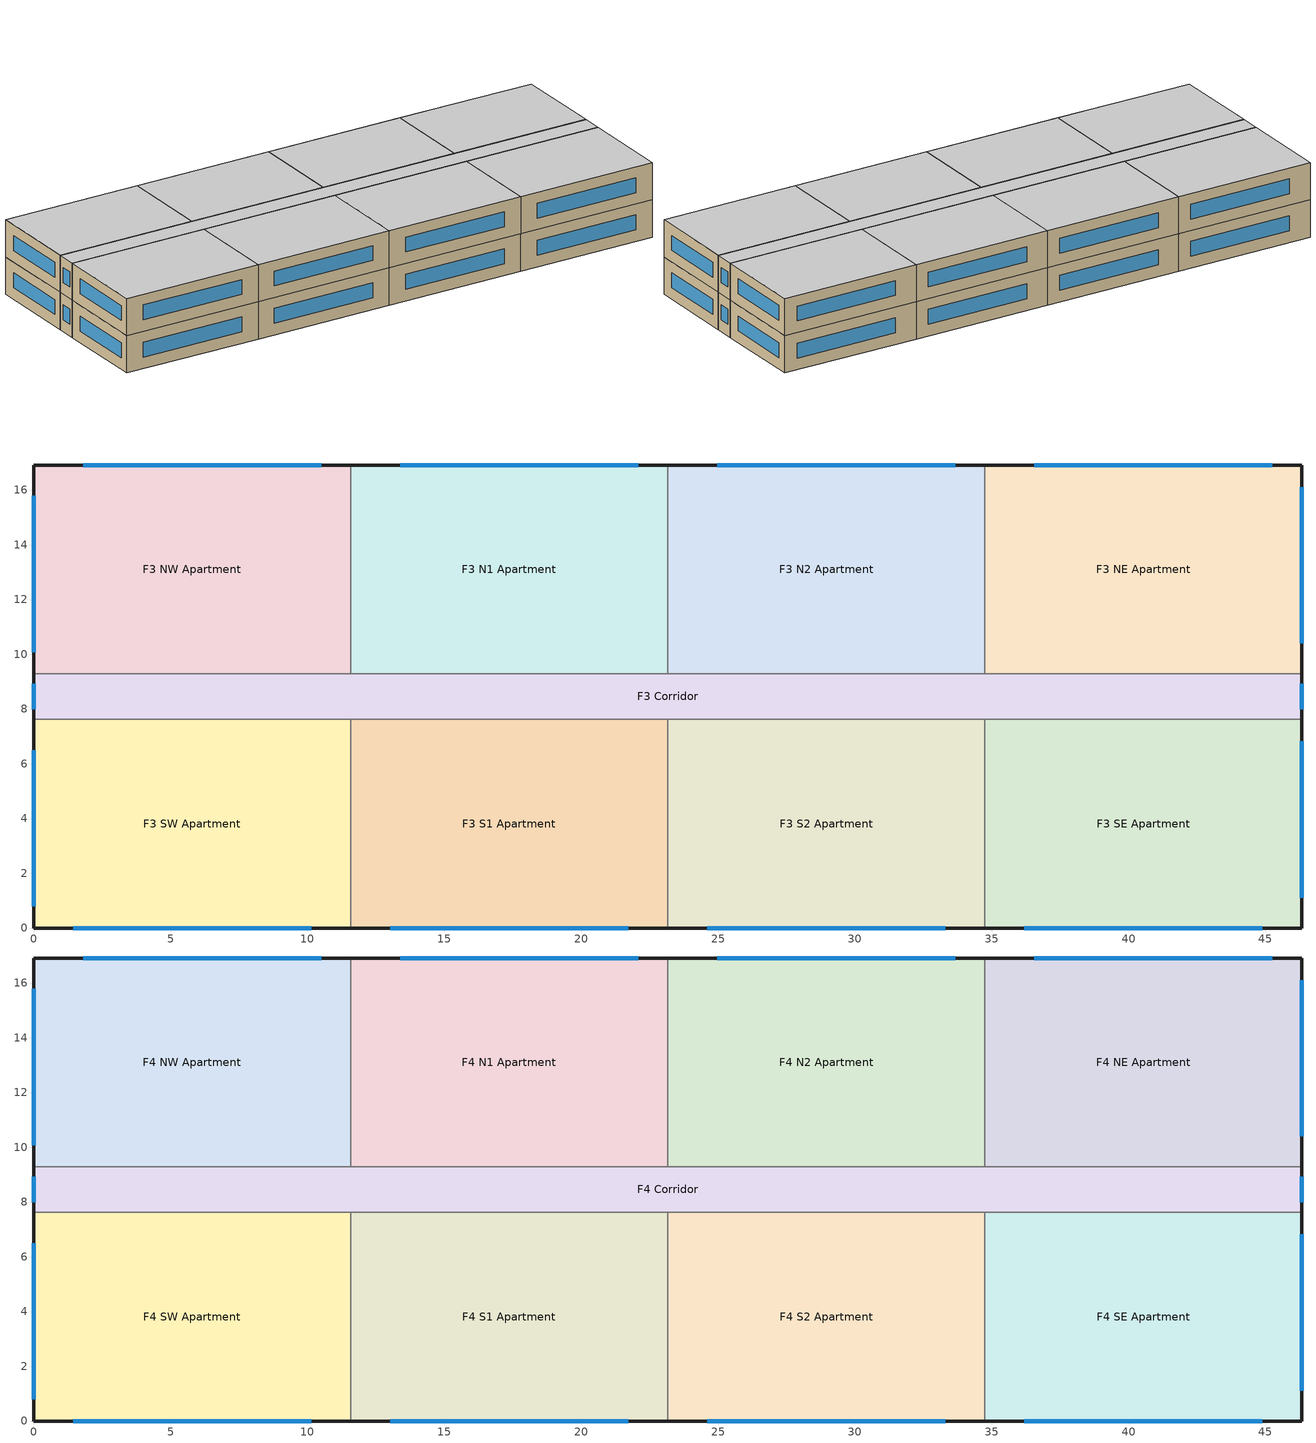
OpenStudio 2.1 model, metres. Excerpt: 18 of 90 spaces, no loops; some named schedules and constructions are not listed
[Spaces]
F3 NE Apartment
 floor to F2 NE Apartment: 46.33,16.92 46.33,9.3 34.75,9.3 34.75,16.92 z6.1
 wall outside: 46.33,9.3 46.33,16.92 34.75,16.92 z6.1:9.14
 wall to F3 N2 Apartment: 34.75,16.92 34.75,9.3 z6.1:9.14
 wall to F3 Corridor: 34.75,9.3 46.33,9.3 z6.1:9.14
 window: 46.33,10.4 46.33,16.11 / 45.25,16.92 36.56,16.92 z7.05:8.27
F3 SE Apartment
 floor to F2 SE Apartment: 46.33,7.62 46.33,0 34.75,0 34.75,7.62 z6.1
 wall outside: 34.75,0 46.33,0 46.33,7.62 z6.1:9.14
 wall to F3 Corridor: 46.33,7.62 34.75,7.62 z6.1:9.14
 wall to F3 S2 Apartment: 34.75,7.62 34.75,0 z6.1:9.14
 window: 36.19,0 44.88,0 / 46.33,1.1 46.33,6.81 z7.05:8.27
F3 N2 Apartment
 floor to F2 N2 Apartment: 34.75,16.92 34.75,9.3 23.16,9.3 23.16,16.92 z6.1
 wall outside: 34.75,16.92 23.16,16.92 z6.1:9.14
 wall to F3 Corridor: 23.16,9.3 34.75,9.3 z6.1:9.14
 wall to F3 N1 Apartment: 23.16,16.92 23.16,9.3 z6.1:9.14
 window: 33.66,16.92 24.98,16.92 z7.05:8.27
F3 NW Apartment
 floor to F2 NW Apartment: 11.58,16.92 11.58,9.3 0,9.3 0,16.92 z6.1
 wall outside: 11.58,16.92 0,16.92 0,9.3 z6.1:9.14
 wall to F3 N1 Apartment: 11.58,9.3 11.58,16.92 z6.1:9.14
 wall to F3 Corridor: 0,9.3 11.58,9.3 z6.1:9.14
 window: 0,15.8 0,10.08 / 10.5,16.92 1.81,16.92 z7.05:8.27
F3 Corridor
 floor to F2 Corridor: 46.33,9.3 46.33,7.62 0,7.62 0,9.3 z6.1
 wall outside: 0,9.3 0,7.62 / 46.33,7.62 46.33,9.3 z6.1:9.14
 wall to F3 S2 Apartment: 23.16,7.62 34.75,7.62 z6.1:9.14
 wall to F3 N1 Apartment: 23.16,9.3 11.58,9.3 z6.1:9.14
 wall to F3 S1 Apartment: 11.58,7.62 23.16,7.62 z6.1:9.14
 wall to F3 SW Apartment: 0,7.62 11.58,7.62 z6.1:9.14
 window: 0,8.91 0,8 / 46.33,8 46.33,8.91 z7.05:8.27
F3 SW Apartment
 floor to F2 SW Apartment: 11.58,7.62 11.58,0 0,0 0,7.62 z6.1
 wall outside: 0,7.62 0,0 11.58,0 z6.1:9.14
 wall to F3 S1 Apartment: 11.58,0 11.58,7.62 z6.1:9.14
 window: 0,6.5 0,0.79 / 1.45,0 10.13,0 z7.05:8.27
F3 N1 Apartment
 floor to F2 N1 Apartment: 23.16,16.92 23.16,9.3 11.58,9.3 11.58,16.92 z6.1
 wall outside: 23.16,16.92 11.58,16.92 z6.1:9.14
 window: 22.08,16.92 13.4,16.92 z7.05:8.27
F3 S2 Apartment
 floor to F2 S2 Apartment: 34.75,7.62 34.75,0 23.16,0 23.16,7.62 z6.1
 wall outside: 23.16,0 34.75,0 z6.1:9.14
 wall to F3 S1 Apartment: 23.16,7.62 23.16,0 z6.1:9.14
 window: 24.61,0 33.3,0 z7.05:8.27
F3 S1 Apartment
 floor to F2 S1 Apartment: 23.16,7.62 23.16,0 11.58,0 11.58,7.62 z6.1
 wall outside: 11.58,0 23.16,0 z6.1:9.14
 window: 13.03,0 21.72,0 z7.05:8.27
F4 NE Apartment
 floor to F3 NE Apartment: 46.33,16.92 46.33,9.3 34.75,9.3 34.75,16.92 z9.14
 wall outside: 46.33,9.3 46.33,16.92 34.75,16.92 z9.14:12.19
 wall to F4 Corridor: 34.75,9.3 46.33,9.3 z9.14:12.19
 wall to F4 N2 Apartment: 34.75,16.92 34.75,9.3 z9.14:12.19
 window: 45.25,16.92 36.56,16.92 / 46.33,10.4 46.33,16.11 z10.1:11.32
 ceiling to M NE Apartment: 46.33,9.3 46.33,16.92 34.75,16.92 34.75,9.3 z12.19
F4 S2 Apartment
 floor to F3 S2 Apartment: 34.75,7.62 34.75,0 23.16,0 23.16,7.62 z9.14
 wall outside: 23.16,0 34.75,0 z9.14:12.19
 wall to F4 S1 Apartment: 23.16,7.62 23.16,0 z9.14:12.19
 wall to F4 Corridor: 34.75,7.62 23.16,7.62 z9.14:12.19
 wall to F4 SE Apartment: 34.75,0 34.75,7.62 z9.14:12.19
 window: 24.61,0 33.3,0 z10.1:11.32
 ceiling to M S2 Apartment: 34.75,0 34.75,7.62 23.16,7.62 23.16,0 z12.19
F4 N2 Apartment
 floor to F3 N2 Apartment: 34.75,16.92 34.75,9.3 23.16,9.3 23.16,16.92 z9.14
 wall outside: 34.75,16.92 23.16,16.92 z9.14:12.19
 wall to F4 Corridor: 23.16,9.3 34.75,9.3 z9.14:12.19
 wall to F4 N1 Apartment: 23.16,16.92 23.16,9.3 z9.14:12.19
 window: 33.66,16.92 24.98,16.92 z10.1:11.32
 ceiling to M N2 Apartment: 34.75,9.3 34.75,16.92 23.16,16.92 23.16,9.3 z12.19
F4 NW Apartment
 floor to F3 NW Apartment: 11.58,16.92 11.58,9.3 0,9.3 0,16.92 z9.14
 wall outside: 11.58,16.92 0,16.92 0,9.3 z9.14:12.19
 wall to F4 N1 Apartment: 11.58,9.3 11.58,16.92 z9.14:12.19
 wall to F4 Corridor: 0,9.3 11.58,9.3 z9.14:12.19
 window: 0,15.8 0,10.08 / 10.5,16.92 1.81,16.92 z10.1:11.32
 ceiling to M NW Apartment: 11.58,9.3 11.58,16.92 0,16.92 0,9.3 z12.19
F4 N1 Apartment
 floor to F3 N1 Apartment: 23.16,16.92 23.16,9.3 11.58,9.3 11.58,16.92 z9.14
 wall outside: 23.16,16.92 11.58,16.92 z9.14:12.19
 wall to F4 Corridor: 11.58,9.3 23.16,9.3 z9.14:12.19
 window: 22.08,16.92 13.4,16.92 z10.1:11.32
 ceiling to M N1 Apartment: 23.16,9.3 23.16,16.92 11.58,16.92 11.58,9.3 z12.19
F4 Corridor
 floor to F3 Corridor: 46.33,9.3 46.33,7.62 0,7.62 0,9.3 z9.14
 wall outside: 0,9.3 0,7.62 / 46.33,7.62 46.33,9.3 z9.14:12.19
 wall to F4 SW Apartment: 0,7.62 11.58,7.62 z9.14:12.19
 wall to F4 S1 Apartment: 11.58,7.62 23.16,7.62 z9.14:12.19
 wall to F4 SE Apartment: 34.75,7.62 46.33,7.62 z9.14:12.19
 window: 0,8.91 0,8 / 46.33,8 46.33,8.91 z10.1:11.32
 ceiling to M Corridor: 46.33,7.62 46.33,9.3 0,9.3 0,7.62 z12.19
F4 SW Apartment
 floor to F3 SW Apartment: 11.58,7.62 11.58,0 0,0 0,7.62 z9.14
 wall outside: 0,7.62 0,0 11.58,0 z9.14:12.19
 wall to F4 S1 Apartment: 11.58,0 11.58,7.62 z9.14:12.19
 window: 1.45,0 10.13,0 / 0,6.5 0,0.79 z10.1:11.32
 ceiling to M SW Apartment: 11.58,0 11.58,7.62 0,7.62 0,0 z12.19
F4 SE Apartment
 floor to F3 SE Apartment: 46.33,7.62 46.33,0 34.75,0 34.75,7.62 z9.14
 wall outside: 34.75,0 46.33,0 46.33,7.62 z9.14:12.19
 window: 36.19,0 44.88,0 / 46.33,1.1 46.33,6.81 z10.1:11.32
 ceiling to M SE Apartment: 46.33,0 46.33,7.62 34.75,7.62 34.75,0 z12.19
F4 S1 Apartment
 floor to F3 S1 Apartment: 23.16,7.62 23.16,0 11.58,0 11.58,7.62 z9.14
 wall outside: 11.58,0 23.16,0 z9.14:12.19
 window: 13.03,0 21.72,0 z10.1:11.32
 ceiling to M S1 Apartment: 23.16,0 23.16,7.62 11.58,7.62 11.58,0 z12.19
[Site]
Sable Island_NS_CAN: Latitude {deg}=43.93; Longitude {deg}=-60.02; Time Zone {hr}=-4; Elevation {m}=4; Terrain=City
[Building]
NECB 2011-HighriseApartment-NECB HDD Method-CAN_NS_Sable.Island.716000_CWEC.epw created: 2017-06-30 12:58:18 +0000: North Axis {deg}=0; Default Construction Set=NECB 2011 - HighApt - NECB HDD Method at climate 5; Standards Number of Stories=10; Standards Number of Above Ground Stories=10; Standards Building Type=HighriseApartment
[Site:GroundTemperature:BuildingSurface]
19.527, 19.502, 19.536, 19.598, 20.002, 21.64, 22.225, 22.375, 21.449, 20.121, 19.802, 19.633
[Site:WaterMainsTemperature]
Calculation Method=Correlation; Annual Average Outdoor Air Temperature {C}=7.4; Maximum Difference In Monthly Average Outdoor Air Temperatures {deltaC}=18.3
[SizingPeriod:DesignDay] Barometric Pressure {Pa}=101277; Sky Clearness=0; Rain Indicator=0; Snow Indicator=0; Day of Month=21; Daylight Saving Time Indicator=0; Humidity Indicating Type=Wetbulb; Dry-Bulb Temperature Range Modifier Type=DefaultMultipliers
Name | Maximum Dry-Bulb Temperature {C} | Daily Dry-Bulb Temperature Range {deltaC} | Humidity Indicating Conditions at Maximum Dry-Bulb | Wind Speed {m/s} | Wind Direction {deg} | Month | Day Type | Solar Model Indicator | ASHRAE Taub | ASHRAE Taud
Sable Island Ann Clg .4% Condns WB=>MDB | 21.4 | 4.5 | 20.5 | 5.5 | 190 | 8 | SummerDesignDay | ASHRAETau | 0.43 | 2.183
Sable Island Ann Clg .4% Condns DB=>MWB | 21.8 | 4.5 | 19.9 | 5.5 | 190 | 8 | SummerDesignDay | ASHRAETau | 0.43 | 2.183
Sable Island Ann Htg 99.6% Condns DB | -9.6 | 0 | -9.6 | 10.3 | 300 | 2 | WinterDesignDay | ASHRAEClearSky
[Material:NoMass]
CP02 CARPET PAD: Roughness=VeryRough; Thermal Resistance {m2-K/W}=0.21648; Thermal Absorptance=0.9; Solar Absorptance=0.7; Visible Absorptance=0.8
[Material]
Name | Roughness | Thickness {m} | Conductivity {W/m-K} | Density {kg/m3} | Specific Heat {J/kg-K} | Thermal Absorptance | Solar Absorptance | Visible Absorptance
100mm Normalweight concrete floor | MediumSmooth | 0.1016 | 2.31 | 2322 | 832
G01 13mm gypsum board | Smooth | 0.0127 | 0.16 | 800 | 1090 | 0.9 | 0.7 | 0.5
G05 25mm wood | MediumSmooth | 0.0254 | 0.15 | 608 | 1630 | 0.9 | 0.5 | 0.5
[Construction]
Typical Interior Floor: 100mm Normalweight concrete floor, CP02 CARPET PAD
Typical Interior Wall: G01 13mm gypsum board, G01 13mm gypsum board
Typical Interior Ceiling: CP02 CARPET PAD, 100mm Normalweight concrete floor
Typical Interior Window: Clear 3mm
Typical Interior Door; Typical Interior Partition: G05 25mm wood
Customized Fenestration: cond=0.220 tvis=0.220 tsol=0.232: Customized Fenestration:: cond=0.220 tvis=0.220 tsol=0.232
Customized Fenestration: cond=0.220 tvis=0.441 tsol=0.279: Customized Fenestration:: cond=0.220 tvis=0.441 tsol=0.279
Customized Fenestration: cond=0.220 tvis=0.294 tsol=0.332: Customized Fenestration:: cond=0.220 tvis=0.294 tsol=0.332
Customized Fenestration: cond=0.220 tvis=0.898 tsol=0.837: Customized Fenestration:: cond=0.220 tvis=0.898 tsol=0.837
[DefaultConstructionSet]
NECB 2011 - HighApt - NECB HDD Method at climate 5: Default Exterior Surface Constructions=NECB 2011 - HighApt - NECB HDD Method at climate 5; Default Interior Surface Constructions=Default Surface Constructions 2; Default Ground Contact Surface Constructions=NECB 2011 - HighApt - NECB HDD Method at climate 6; Default Exterior SubSurface Constructions=NECB 2011 - HighApt - NECB HDD Method at climate 5; Default Interior SubSurface Constructions=Default Sub Surface Constructions 2; Interior Partition Construction=Typical Interior Partition
[DefaultSurfaceConstructions]
Name | Floor Construction | Wall Construction | Roof Ceiling Construction
Default Surface Constructions 2 | Typical Interior Floor | Typical Interior Wall | Typical Interior Ceiling
NECB 2011 - HighApt - NECB HDD Method at climate 5 | Customized opaque construction {175ed0aa-c797-45c4-bccd-ceaa0ee3fff7} to conductance of 0.183 | Customized opaque construction {d31fcdc0-99ab-4887-ab6c-72c48977ef6a} to conductance of 0.278 | Customized opaque construction {1b6dd3f2-b2ae-42b2-b140-8f8b4a4ba158} to conductance of 0.183
NECB 2011 - HighApt - NECB HDD Method at climate 6 | Customized opaque construction {28d5d548-6598-4599-8a07-bbe6587d360a} to conductance of 0.757 | Customized opaque construction {28d5d548-6598-4599-8a07-bbe6587d360a} to conductance of 0.379 | Customized opaque construction {28d5d548-6598-4599-8a07-bbe6587d360a} to conductance of 0.379
[DefaultSubSurfaceConstructions]
Name | Fixed Window Construction | Operable Window Construction | Door Construction | Glass Door Construction | Overhead Door Construction | Skylight Construction | Tubular Daylight Dome Construction | Tubular Daylight Diffuser Construction
Default Sub Surface Constructions 2 | Typical Interior Window | Typical Interior Window | Typical Interior Door
NECB 2011 - HighApt - NECB HDD Method at climate 5 | Customized Fenestration: cond=0.220 tvis=0.220 tsol=0.232 | Customized Fenestration: cond=0.220 tvis=0.220 tsol=0.232 | Customized opaque construction {afe2a6b6-c24d-4c0b-a9a7-04c37b59801d} to conductance of 2.2 | Customized Fenestration: cond=0.220 tvis=0.441 tsol=0.279 | Customized opaque construction {4c466ba6-6a30-47b3-add3-35c8f255596c} to conductance of 2.2 | Customized Fenestration: cond=0.220 tvis=0.294 tsol=0.332 | Customized Fenestration: cond=0.220 tvis=0.898 tsol=0.837 | Customized Fenestration: cond=0.220 tvis=0.898 tsol=0.837
[WindowMaterial:Glazing]
Clear 3mm: Optical Data Type=SpectralAverage; Thickness {m}=0.003; Solar Transmittance at Normal Incidence=0.837; Front Side Solar Reflectance at Normal Incidence=0.075; Back Side Solar Reflectance at Normal Incidence=0.075; Visible Transmittance at Normal Incidence=0.898; Front Side Visible Reflectance at Normal Incidence=0.081; Back Side Visible Reflectance at Normal Incidence=0.081; Infrared Transmittance at Normal Incidence=0; Front Side Infrared Hemispherical Emissivity=0.84; Back Side Infrared Hemispherical Emissivity=0.84; Conductivity {W/m-K}=0.9; Dirt Correction Factor for Solar and Visible Transmittance=1; Solar Diffusing=No
[WindowMaterial:SimpleGlazingSystem] U-Factor {W/m2-K}=2.2; Solar Heat Gain Coefficient=0.6; Visible Transmittance=0.21
Customized Fenestration:: cond=0.220 tvis=0.220 tsol=0.232; Customized Fenestration:: cond=0.220 tvis=0.441 tsol=0.279; Customized Fenestration:: cond=0.220 tvis=0.294 tsol=0.332; Customized Fenestration:: cond=0.220 tvis=0.898 tsol=0.837
[Space] Part of Total Floor Area=Yes
Name | Space Type | Building Story | Thermal Zone
F4 N1 Apartment | Space Function Dwelling Unit(s) | Building Story 4 | Sp-F4 N1 Apartment Sys-1 Flr-8 Sch-G HPlcmt-north ZN
F4 S2 Apartment | Space Function Dwelling Unit(s) | Building Story 4 | Sp-F4 S2 Apartment Sys-1 Flr-8 Sch-G HPlcmt-south ZN
F3 SE Apartment | Space Function Dwelling Unit(s) | Building Story 3 | Sp-F3 SE Apartment Sys-1 Flr-9 Sch-G HPlcmt-south ZN
F3 NW Apartment | Space Function Dwelling Unit(s) | Building Story 3 | Sp-F3 NW Apartment Sys-1 Flr-9 Sch-G HPlcmt-north ZN
F4 S1 Apartment | Space Function Dwelling Unit(s) | Building Story 4 | Sp-F4 S1 Apartment Sys-1 Flr-8 Sch-G HPlcmt-south ZN
F4 NE Apartment | Space Function Dwelling Unit(s) | Building Story 4 | Sp-F4 NE Apartment Sys-1 Flr-8 Sch-G HPlcmt-north ZN
F3 N1 Apartment | Space Function Dwelling Unit(s) | Building Story 3 | Sp-F3 N1 Apartment Sys-1 Flr-9 Sch-G HPlcmt-north ZN
F4 SW Apartment | Space Function Dwelling Unit(s) | Building Story 4 | Sp-F4 SW Apartment Sys-1 Flr-8 Sch-G HPlcmt-south ZN
F3 NE Apartment | Space Function Dwelling Unit(s) | Building Story 3 | Sp-F3 NE Apartment Sys-1 Flr-9 Sch-G HPlcmt-north ZN
F4 N2 Apartment | Space Function Dwelling Unit(s) | Building Story 4 | Sp-F4 N2 Apartment Sys-1 Flr-8 Sch-G HPlcmt-north ZN
F4 NW Apartment | Space Function Dwelling Unit(s) | Building Story 4 | Sp-F4 NW Apartment Sys-1 Flr-8 Sch-G HPlcmt-north ZN
F4 Corridor | Space Function Corr. < 2.4m wide-sch-G | Building Story 4 | Sp-F4 Corridor Sys-1 Flr-8 Sch-G HPlcmt-east ZN
F3 S1 Apartment | Space Function Dwelling Unit(s) | Building Story 3 | Sp-F3 S1 Apartment Sys-1 Flr-9 Sch-G HPlcmt-south ZN
F3 N2 Apartment | Space Function Dwelling Unit(s) | Building Story 3 | Sp-F3 N2 Apartment Sys-1 Flr-9 Sch-G HPlcmt-north ZN
F3 S2 Apartment | Space Function Dwelling Unit(s) | Building Story 3 | Sp-F3 S2 Apartment Sys-1 Flr-9 Sch-G HPlcmt-south ZN
F3 Corridor | Space Function Corr. < 2.4m wide-sch-G | Building Story 3 | Sp-F3 Corridor Sys-1 Flr-9 Sch-G HPlcmt-east ZN
F3 SW Apartment | Space Function Dwelling Unit(s) | Building Story 3 | Sp-F3 SW Apartment Sys-1 Flr-9 Sch-G HPlcmt-south ZN
F4 SE Apartment | Space Function Dwelling Unit(s) | Building Story 4 | Sp-F4 SE Apartment Sys-1 Flr-8 Sch-G HPlcmt-south ZN
[BuildingStory]
Name | Nominal Z Coordinate {m}
Building Story 3 | 6.0957
Building Story 4 | 9.1435
[SpaceType] Standards Building Type=Space Function
Name | Default Schedule Set | Design Specification Outdoor Air Object | Standards Space Type
Space Function Corr. < 2.4m wide-sch-G | Space Function Corr. < 2.4m wide-sch-G Schedule Set | Space Function Corr. < 2.4m wide-sch-G Ventilation | Corr. < 2.4m wide-sch-G
Space Function Dwelling Unit(s) | Space Function Dwelling Unit(s) Schedule Set | Space Function Dwelling Unit(s) Ventilation | Dwelling Unit(s)
[People:Definition] Number of People Calculation Method=People/Area; Fraction Radiant=0.3
Name | People per Space Floor Area {person/m2}
Space Function Corr. < 2.4m wide-sch-G People Definition | 0.0100104
Space Function Dwelling Unit(s) People Definition | 0.0166841
[Lights:Definition] Design Level Calculation Method=Watts/Area; Fraction Radiant=0.5; Fraction Visible=0.2
Name | Watts per Space Floor Area {W/m2}
Space Function Corr. < 2.4m wide-sch-G Lights Definition | 8.39993
Space Function Dwelling Unit(s) Lights Definition | 4.99996
[ThermostatSetpoint:DualSetpoint] Heating Setpoint Temperature Schedule=NECB-G-Thermostat Setpoint-Heating; Cooling Setpoint Temperature Schedule=NECB-G-Thermostat Setpoint-Cooling
Space Function Dwelling Unit(s) Thermostat 135; Space Function Dwelling Unit(s) Thermostat 136; Space Function Dwelling Unit(s) Thermostat 137; Space Function Dwelling Unit(s) Thermostat 138; Space Function Corr. < 2.4m wide-sch-G Thermostat 18; Space Function Dwelling Unit(s) Thermostat 139; Space Function Dwelling Unit(s) Thermostat 140; Space Function Dwelling Unit(s) Thermostat 141; Space Function Dwelling Unit(s) Thermostat 142; Space Function Dwelling Unit(s) Thermostat 143; Space Function Dwelling Unit(s) Thermostat 144; Space Function Dwelling Unit(s) Thermostat 145; Space Function Dwelling Unit(s) Thermostat 146; Space Function Corr. < 2.4m wide-sch-G Thermostat 19; Space Function Dwelling Unit(s) Thermostat 147; Space Function Dwelling Unit(s) Thermostat 148; Space Function Dwelling Unit(s) Thermostat 149; Space Function Dwelling Unit(s) Thermostat 150
[ElectricEquipment:Definition]
Space Function Dwelling Unit(s) Elec Equip Definition: Design Level Calculation Method=Watts/Area; Watts per Space Floor Area {W/m2}=4.99996; Fraction Radiant=0.5
[SpaceInfiltration:DesignFlowRate] Schedule=Always On Discrete; Design Flow Rate Calculation Method=Flow/ExteriorArea; Flow per Exterior Surface Area {m3/s-m2}=0.00025; Constant Term Coefficient=0; Temperature Term Coefficient=0; Velocity Term Coefficient=0.224; Velocity Squared Term Coefficient=0
Name | Space or SpaceType
F3 Corridor Infiltration | F3 Corridor
F3 N1 Apartment Infiltration | F3 N1 Apartment
F3 N2 Apartment Infiltration | F3 N2 Apartment
F3 NE Apartment Infiltration | F3 NE Apartment
F3 NW Apartment Infiltration | F3 NW Apartment
F3 S1 Apartment Infiltration | F3 S1 Apartment
F3 S2 Apartment Infiltration | F3 S2 Apartment
F3 SE Apartment Infiltration | F3 SE Apartment
F3 SW Apartment Infiltration | F3 SW Apartment
F4 Corridor Infiltration | F4 Corridor
F4 N1 Apartment Infiltration | F4 N1 Apartment
F4 N2 Apartment Infiltration | F4 N2 Apartment
F4 NE Apartment Infiltration | F4 NE Apartment
F4 NW Apartment Infiltration | F4 NW Apartment
F4 S1 Apartment Infiltration | F4 S1 Apartment
F4 S2 Apartment Infiltration | F4 S2 Apartment
F4 SE Apartment Infiltration | F4 SE Apartment
F4 SW Apartment Infiltration | F4 SW Apartment
[ThermalZone] Use Ideal Air Loads=No
Name | Thermostat
Sp-F4 N2 Apartment Sys-1 Flr-8 Sch-G HPlcmt-north ZN | Space Function Dwelling Unit(s) Thermostat 135
Sp-F4 NE Apartment Sys-1 Flr-8 Sch-G HPlcmt-north ZN | Space Function Dwelling Unit(s) Thermostat 136
Sp-F4 NW Apartment Sys-1 Flr-8 Sch-G HPlcmt-north ZN | Space Function Dwelling Unit(s) Thermostat 137
Sp-F4 N1 Apartment Sys-1 Flr-8 Sch-G HPlcmt-north ZN | Space Function Dwelling Unit(s) Thermostat 138
Sp-F4 Corridor Sys-1 Flr-8 Sch-G HPlcmt-east ZN | Space Function Corr. < 2.4m wide-sch-G Thermostat 18
Sp-F4 S2 Apartment Sys-1 Flr-8 Sch-G HPlcmt-south ZN | Space Function Dwelling Unit(s) Thermostat 139
Sp-F4 SW Apartment Sys-1 Flr-8 Sch-G HPlcmt-south ZN | Space Function Dwelling Unit(s) Thermostat 140
Sp-F4 S1 Apartment Sys-1 Flr-8 Sch-G HPlcmt-south ZN | Space Function Dwelling Unit(s) Thermostat 141
Sp-F4 SE Apartment Sys-1 Flr-8 Sch-G HPlcmt-south ZN | Space Function Dwelling Unit(s) Thermostat 142
Sp-F3 N1 Apartment Sys-1 Flr-9 Sch-G HPlcmt-north ZN | Space Function Dwelling Unit(s) Thermostat 143
Sp-F3 NW Apartment Sys-1 Flr-9 Sch-G HPlcmt-north ZN | Space Function Dwelling Unit(s) Thermostat 144
Sp-F3 N2 Apartment Sys-1 Flr-9 Sch-G HPlcmt-north ZN | Space Function Dwelling Unit(s) Thermostat 145
Sp-F3 NE Apartment Sys-1 Flr-9 Sch-G HPlcmt-north ZN | Space Function Dwelling Unit(s) Thermostat 146
Sp-F3 Corridor Sys-1 Flr-9 Sch-G HPlcmt-east ZN | Space Function Corr. < 2.4m wide-sch-G Thermostat 19
Sp-F3 SE Apartment Sys-1 Flr-9 Sch-G HPlcmt-south ZN | Space Function Dwelling Unit(s) Thermostat 147
Sp-F3 SW Apartment Sys-1 Flr-9 Sch-G HPlcmt-south ZN | Space Function Dwelling Unit(s) Thermostat 148
Sp-F3 S2 Apartment Sys-1 Flr-9 Sch-G HPlcmt-south ZN | Space Function Dwelling Unit(s) Thermostat 149
Sp-F3 S1 Apartment Sys-1 Flr-9 Sch-G HPlcmt-south ZN | Space Function Dwelling Unit(s) Thermostat 150
